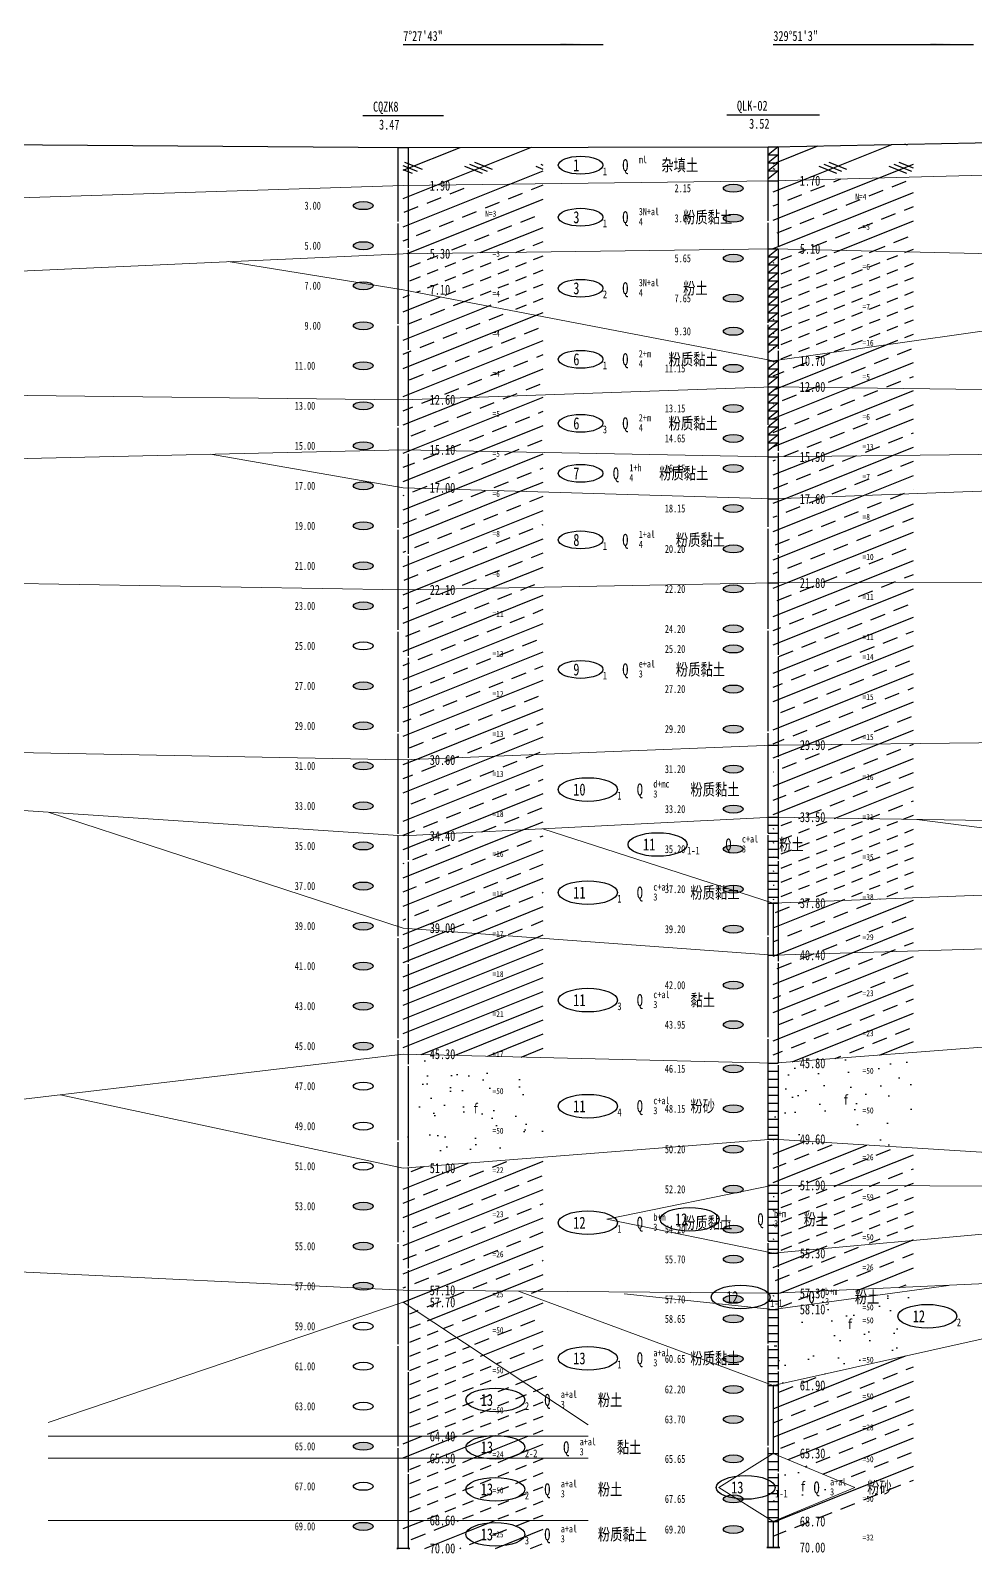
# Model space of a CAD drawing. Header units: millimetres. Extents: x 946 to 3601, y 223 to 2569.
# Drawn here: x 1885.2 to 1932.4, y 266.7 to 342.8 of the extents above; entities that cross this region are included whole.
import ezdxf

# ---------------------------------------------------------------- set-up
doc = ezdxf.new("R2010")
doc.units = ezdxf.units.MM
doc.linetypes.add('sx', pattern=[10, 5, 0, 5, 0])
for name, color, linetype in [('GiCAD_PouMian', 7, 'Continuous'), ('GICAD_QUYANG', 7, 'Continuous'), ('地形线', 7, 'Continuous'), ('地质-地层符号', 3, 'Continuous'), ('地质-地面线', 7, 'Continuous'), ('地质-填充花纹', 8, 'Continuous'), ('地质-标贯', 7, 'Continuous'), ('地质-钻孔', 7, 'Continuous')]:
    doc.layers.add(name, color=color, linetype=linetype)
doc.layers.add('地质-地层线', color=7, linetype='Continuous', lineweight=15)
doc.layers.add('地质-文字', color=7, linetype='Continuous', lineweight=15)
doc.styles.add('LZ_FONTS_FS', font='', dxfattribs={"width": 0.7})
doc.styles.add('剖线方向', font='', dxfattribs={"width": 0.7, "height": 2.5})
doc.styles.add('叠加符号', font='', dxfattribs={"width": 0.7, "height": 2.5})
doc.styles.add('地层编号', font='', dxfattribs={"width": 0.7, "height": 3})
doc.styles.add('层底标注', font='', dxfattribs={"width": 0.7, "height": 2.5})
doc.styles.add('岩土名称', font='', dxfattribs={"width": 0.7, "height": 3})
doc.styles.add('时代', font='', dxfattribs={"width": 0.7, "height": 3})
doc.styles.add('标贯动探', font='', dxfattribs={"width": 0.7, "height": 1.5})
doc.styles.add('钻孔标注', font='', dxfattribs={"width": 0.7, "height": 2.5})
doc.styles.get('LZ_FONTS_FS').set_extended_font_data('仿宋_GB2312')
doc.styles.get('剖线方向').set_extended_font_data('仿宋_GB2312')
doc.styles.get('叠加符号').set_extended_font_data('仿宋_GB2312')
doc.styles.get('地层编号').set_extended_font_data('仿宋_GB2312')
doc.styles.get('层底标注').set_extended_font_data('仿宋_GB2312')
doc.styles.get('岩土名称').set_extended_font_data('仿宋_GB2312')
doc.styles.get('时代').set_extended_font_data('仿宋_GB2312')
doc.styles.get('标贯动探').set_extended_font_data('仿宋_GB2312')
doc.styles.get('钻孔标注').set_extended_font_data('仿宋_GB2312')
pattern_1 = [(21.80141, (207.059, -62.8771), (-1.7677652, 0.7071061), []), (21.80141, (208.809, -62.8771), (-1.7677652, 0.7071061), [0.76157655, -0.4759851])]
pattern_2 = [(21.80141, (207.059, -62.8771), (-0.88388348, 0.3535534), [])]
pattern_3 = [(17.062863, (207.05897, -62.8771), (2.79036967, 1.248899855), [-5.9751498, 0, -4.4813624, 0, -4.4813624, 0]), (3.01447, (207.059, -62.8771), (7.2145321, 1.8094251), [-2.978456, 0, -7.7439854, 0, -1.7870735, 0]), (345.966575, (201.6935, -62.8771), (11.0733864, -1.5019982), [-1.573447, 0, -6.293788, 0, -7.3427527, 0]), (17.06286, (207.059, -62.877), (-2.941879, 3.021541), [-3.983433, 0, -4.9792915, 0, -4.481362, 0]), (3.01447, (207.059, -62.877), (4.858372, 4.093388), [-3.574147, 0, -5.361221, 0, -1.7870735, 0]), (345.7037, (201.6935, -62.877), (5.2409553, 1.250378), [-2.088827, 0, -6.788688, 0, -10.444135, 0]), (339.87047, (201.6935, -62.877), (6.9800505, 1.196567), [-0.9422907, 0, -3.769163, 0, -3.769163, 0]), (17.06286, (207.059, -62.8771), (6.5425438, 3.7545058), [-1.4937875, 0, -1.4937875, 0, -4.4813624, 0]), (3.01447, (207.059, -62.877), (2.716851, 3.980613), [-3.574147, 0, -7.743985, 0, -1.787074, 0]), (345.7037, (201.6935, -62.877), (15.682466, 1.374167), [-6.266481, 0, -2.611034, 0, -2.611034, 0]), (339.87047, (201.6935, -62.877), (230427.237503, -84451.983463), [-1.187286, 0, -9.894053, 0, -0.94229, 0])]
pattern_4 = [(21.80141, (207.059, -62.8771), (-0.88388348, 0.3535534), [0.571183, -0.38078866])]
pattern_5 = [(21.80141, (207.059, -62.8771), (-1.767767, 0.7071068), []), (158.19859, (207.684, -62.977), (-3.535534, -1.4142136), [0.9519716, -2.855915]), (158.19859, (207.434, -63.077), (-3.535534, -1.4142136), [0.9519716, -2.855915]), (158.19859, (207.184, -63.177), (-3.535534, -1.4142136), [0.9519716, -2.855915]), (158.19859, (211.184, -62.977), (-3.535534, -1.4142136), [0.9519716, -2.855915]), (158.19859, (210.934, -63.077), (-3.535534, -1.4142136), [0.9519716, -2.855915]), (158.19859, (210.684, -63.177), (-3.535534, -1.4142136), [0.9519716, -2.855915])]

# ---------------------------------------------------------------- blocks, each defined once
blk = doc.blocks.new('pxfx')
blk.add_hatch(color=7).paths.add_polyline_path([(15.69, 0), (15.69, 0.52), (20.1, 0)])
at = {"color": 7, "linetype": 'Continuous'}
blk.add_wipeout([(-10.23, -0.22), (10.32, -0.22), (10.32, 0.73), (-10.23, 0.73)], dxfattribs=at)
at = {"layer": '地形线', "color": 7}
blk.add_line((20, 0), (0, 0), dxfattribs=at)
blk = doc.blocks.new('gkqy_yuan.dwg不标1')
at = {"layer": 'GiCAD_PouMian'}
h = blk.add_hatch(color=7, dxfattribs=at)
edge = h.paths.add_edge_path()
edge.add_arc((0, 0), 1, 0, 360)
at = {"layer": 'GICAD_QUYANG', "color": 7}
blk.add_circle((0, 0), 1, dxfattribs=at)
blk = doc.blocks.new('gkqy_rao.dwg不标1')
at = {"layer": 'GICAD_QUYANG', "color": 7}
blk.add_circle((0, 0), 1, dxfattribs=at)

msp = doc.modelspace()

# ---------------------------------------------------------------- hatches: boundary and pattern name
at = {"layer": '地质-填充花纹', "linetype": 'Continuous'}
h = msp.add_hatch(dxfattribs=at)
h.set_pattern_fill('GKZTT', color=256, scale=0.25, style=0, pattern_type=2)
h.set_pattern_definition(pattern_5)
h.paths.add_polyline_path([(1910.788, 335.125), (1903.788, 335.033), (1903.788, 336.933), (1910.788, 336.95)])
h = msp.add_hatch(dxfattribs=at)
h.set_pattern_fill('GKZTT', color=256, scale=0.25, style=0, pattern_type=2)
h.set_pattern_definition(pattern_5)
h.paths.add_polyline_path([(1929.288, 335.462), (1922.288, 335.278), (1922.288, 336.978), (1929.288, 337.108)])
h = msp.add_hatch(dxfattribs=at)
h.set_pattern_fill('GLYNT', color=256, scale=0.25, style=0, pattern_type=2)
h.set_pattern_definition(pattern_1)
h.paths.add_polyline_path([(1910.788, 331.725), (1903.788, 331.633), (1903.788, 335.033), (1910.788, 335.125)])
h = msp.add_hatch(dxfattribs=at)
h.set_pattern_fill('GLYNT', color=256, scale=0.25, style=0, pattern_type=2)
h.set_pattern_definition(pattern_1)
h.paths.add_polyline_path([(1929.288, 331.712), (1922.288, 331.878), (1922.288, 335.278), (1929.288, 335.462)])
h = msp.add_hatch(dxfattribs=at)
h.set_pattern_fill('GKFT', color=256, scale=0.25, style=0, pattern_type=2)
h.set_pattern_definition(pattern_4)
h.paths.add_polyline_path([(1929.288, 331.712), (1929.288, 327.27), (1922.288, 326.278), (1922.288, 331.878)])
h = msp.add_hatch(dxfattribs=at)
h.set_pattern_fill('GKFT', color=256, scale=0.25, style=0, pattern_type=2)
h.set_pattern_definition(pattern_4)
h.paths.add_polyline_path([(1910.788, 328.487), (1903.788, 329.833), (1903.788, 331.633), (1910.788, 331.725)])
h = msp.add_hatch(dxfattribs=at)
h.set_pattern_fill('GLYNT', color=256, scale=0.25, style=0, pattern_type=2)
h.set_pattern_definition(pattern_1)
h.paths.add_polyline_path([(1910.788, 328.487), (1910.788, 324.577), (1903.788, 324.333), (1903.788, 329.833)])
h = msp.add_hatch(dxfattribs=at)
h.set_pattern_fill('GLYNT', color=256, scale=0.25, style=0, pattern_type=2)
h.set_pattern_definition(pattern_1)
h.paths.add_polyline_path([(1929.288, 324.893), (1922.288, 324.978), (1922.288, 326.278), (1929.288, 327.27)])
h = msp.add_hatch(dxfattribs=at)
h.set_pattern_fill('GLYNT', color=256, scale=0.25, style=0, pattern_type=2)
h.set_pattern_definition(pattern_1)
h.paths.add_polyline_path([(1910.788, 321.698), (1903.788, 321.833), (1903.788, 324.333), (1910.788, 324.577)])
h = msp.add_hatch(dxfattribs=at)
h.set_pattern_fill('GLYNT', color=256, scale=0.25, style=0, pattern_type=2)
h.set_pattern_definition(pattern_1)
h.paths.add_polyline_path([(1929.288, 324.893), (1929.288, 321.554), (1922.288, 321.478), (1922.288, 324.978)])
h = msp.add_hatch(dxfattribs=at)
h.set_pattern_fill('GLYNT', color=256, scale=0.25, style=0, pattern_type=2)
h.set_pattern_definition(pattern_1)
h.paths.add_polyline_path([(1910.788, 321.698), (1910.788, 319.723), (1903.788, 319.933), (1903.788, 321.833)])
h = msp.add_hatch(dxfattribs=at)
h.set_pattern_fill('GLYNT', color=256, scale=0.25, style=0, pattern_type=2)
h.set_pattern_definition(pattern_1)
h.paths.add_polyline_path([(1929.288, 319.643), (1922.288, 319.378), (1922.288, 321.478), (1929.288, 321.554)])
h = msp.add_hatch(dxfattribs=at)
h.set_pattern_fill('GLYNT', color=256, scale=0.25, style=0, pattern_type=2)
h.set_pattern_definition(pattern_1)
h.paths.add_polyline_path([(1910.788, 319.723), (1910.788, 314.963), (1903.788, 314.833), (1903.788, 319.933)])
h = msp.add_hatch(dxfattribs=at)
h.set_pattern_fill('GLYNT', color=256, scale=0.25, style=0, pattern_type=2)
h.set_pattern_definition(pattern_1)
h.paths.add_polyline_path([(1929.288, 315.2), (1922.288, 315.178), (1922.288, 319.378), (1929.288, 319.643)])
h = msp.add_hatch(dxfattribs=at)
h.set_pattern_fill('GLYNT', color=256, scale=0.25, style=0, pattern_type=2)
h.set_pattern_definition(pattern_1)
h.paths.add_polyline_path([(1929.288, 307.154), (1922.288, 307.078), (1922.288, 315.178), (1929.288, 315.2)])
h = msp.add_hatch(dxfattribs=at)
h.set_pattern_fill('GLYNT', color=256, scale=0.25, style=0, pattern_type=2)
h.set_pattern_definition(pattern_1)
h.paths.add_polyline_path([(1910.788, 306.614), (1903.788, 306.333), (1903.788, 314.833), (1910.788, 314.963)])
h = msp.add_hatch(dxfattribs=at)
h.set_pattern_fill('GLYNT', color=256, scale=0.25, style=0, pattern_type=2)
h.set_pattern_definition(pattern_1)
h.paths.add_polyline_path([(1929.288, 303.366), (1922.288, 303.478), (1922.288, 307.078), (1929.288, 307.154)])
h = msp.add_hatch(dxfattribs=at)
h.set_pattern_fill('GLYNT', color=256, scale=0.25, style=0, pattern_type=2)
h.set_pattern_definition(pattern_1)
h.paths.add_polyline_path([(1910.788, 302.89), (1910.759, 302.889), (1903.788, 302.533), (1903.788, 306.333), (1910.788, 306.614)])
h = msp.add_hatch(dxfattribs=at)
h.set_pattern_fill('GKFT', color=256, scale=0.25, style=0, pattern_type=2)
h.set_pattern_definition(pattern_4)
h.paths.add_polyline_path([(1929.288, 303.366), (1929.288, 299.443), (1922.288, 299.178), (1922.288, 303.478)])
h = msp.add_hatch(dxfattribs=at)
h.set_pattern_fill('GLYNT', color=256, scale=0.25, style=0, pattern_type=2)
h.set_pattern_definition(pattern_1)
h.paths.add_polyline_path([(1910.788, 302.879), (1910.788, 297.42), (1903.788, 297.933), (1903.788, 302.533), (1910.759, 302.889)])
h = msp.add_hatch(dxfattribs=at)
h.set_pattern_fill('GLYNT', color=256, scale=0.25, style=0, pattern_type=2)
h.set_pattern_definition(pattern_1)
h.paths.add_polyline_path([(1929.288, 296.789), (1922.288, 296.578), (1922.288, 299.178), (1929.288, 299.443)])
h = msp.add_hatch(dxfattribs=at)
h.set_pattern_fill('GKNXT', color=256, scale=0.25, style=0, pattern_type=2)
h.set_pattern_definition(pattern_2)
h.paths.add_polyline_path([(1910.788, 297.42), (1910.788, 291.46), (1903.788, 291.633), (1903.788, 297.933)])
h = msp.add_hatch(dxfattribs=at)
h.set_pattern_fill('GLYNT', color=256, scale=0.25, style=0, pattern_type=2)
h.set_pattern_definition(pattern_1)
h.paths.add_polyline_path([(1929.288, 291.712), (1922.288, 291.178), (1922.288, 296.578), (1929.288, 296.789)])
h = msp.add_hatch(dxfattribs=at)
h.set_pattern_fill('GLXS', color=256, scale=0.25, style=0, pattern_type=2)
h.set_pattern_definition(pattern_3)
h.paths.add_polyline_path([(1910.788, 291.46), (1910.788, 286.479), (1903.788, 285.933), (1903.788, 291.633)])
h = msp.add_hatch(dxfattribs=at)
h.set_pattern_fill('GLXS', color=256, scale=0.25, style=0, pattern_type=2)
h.set_pattern_definition(pattern_3)
h.paths.add_polyline_path([(1929.288, 286.943), (1922.288, 287.378), (1922.288, 291.178), (1929.288, 291.712)])
h = msp.add_hatch(dxfattribs=at)
h.set_pattern_fill('GLYNT', color=256, scale=0.25, style=0, pattern_type=2)
h.set_pattern_definition(pattern_1)
h.paths.add_polyline_path([(1929.288, 286.943), (1929.288, 285.047), (1922.288, 285.078), (1922.288, 287.378)])
h = msp.add_hatch(dxfattribs=at)
h.set_pattern_fill('GLYNT', color=256, scale=0.25, style=0, pattern_type=2)
h.set_pattern_definition(pattern_1)
h.paths.add_polyline_path([(1910.788, 279.774), (1903.788, 279.833), (1903.788, 285.933), (1910.788, 286.479)])
h = msp.add_hatch(dxfattribs=at)
h.set_pattern_fill('GKFT', color=256, scale=0.25, style=0, pattern_type=2)
h.set_pattern_definition(pattern_4)
h.paths.add_polyline_path([(1929.288, 285.047), (1929.288, 282.32), (1922.288, 281.678), (1922.288, 285.078)])
h = msp.add_hatch(dxfattribs=at)
h.set_pattern_fill('GLYNT', color=256, scale=0.25, style=0, pattern_type=2)
h.set_pattern_definition(pattern_1)
h.paths.add_polyline_path([(1929.288, 279.997), (1926.81, 279.884), (1922.288, 279.678), (1922.288, 281.678), (1929.288, 282.32)])
h = msp.add_hatch(dxfattribs=at)
h.set_pattern_fill('GLYNT', color=256, scale=0.25, style=0, pattern_type=2)
h.set_pattern_definition(pattern_1)
h.paths.add_polyline_path([(1910.788, 279.774), (1910.788, 274.596), (1903.788, 279.233), (1903.788, 279.833)])
h = msp.add_hatch(dxfattribs=at)
h.set_pattern_fill('GLXS', color=256, scale=0.25, style=0, pattern_type=2)
h.set_pattern_definition(pattern_3)
h.paths.add_polyline_path([(1929.288, 276.635), (1922.288, 275.078), (1922.288, 278.878), (1926.81, 279.884), (1929.288, 279.997)])
h = msp.add_hatch(dxfattribs=at)
h.set_pattern_fill('GKFT', color=256, scale=0.25, style=0, pattern_type=2)
h.set_pattern_definition(pattern_4)
h.paths.add_polyline_path([(1922.288, 278.878), (1922.288, 279.678), (1926.81, 279.884)])
h = msp.add_hatch(dxfattribs=at)
h.set_pattern_fill('GKFT', color=256, scale=0.25, style=0, pattern_type=2)
h.set_pattern_definition(pattern_4)
h.paths.add_polyline_path([(1910.788, 274.596), (1910.788, 272.533), (1903.788, 272.533), (1903.788, 279.233)])
h = msp.add_hatch(dxfattribs=at)
h.set_pattern_fill('GLYNT', color=256, scale=0.25, style=0, pattern_type=2)
h.set_pattern_definition(pattern_1)
h.paths.add_polyline_path([(1929.288, 270.071), (1922.288, 266.978), (1922.288, 268.278), (1926.363, 269.978), (1922.288, 271.678), (1922.288, 275.078), (1929.288, 276.635)])
h = msp.add_hatch(dxfattribs=at)
h.set_pattern_fill('GKNXT', color=256, scale=0.25, style=0, pattern_type=2)
h.set_pattern_definition(pattern_2)
h.paths.add_polyline_path([(1910.788, 271.433), (1903.788, 271.433), (1903.788, 272.533), (1910.788, 272.533)])
h = msp.add_hatch(dxfattribs=at)
h.set_pattern_fill('GKFT', color=256, scale=0.25, style=0, pattern_type=2)
h.set_pattern_definition(pattern_4)
h.paths.add_polyline_path([(1910.788, 268.333), (1903.788, 268.333), (1903.788, 271.433), (1910.788, 271.433)])
h = msp.add_hatch(dxfattribs=at)
h.set_pattern_fill('GLXS', color=256, scale=0.25, style=0, pattern_type=2)
h.set_pattern_definition(pattern_3)
h.paths.add_polyline_path([(1926.363, 269.978), (1922.288, 268.278), (1922.288, 271.678)])
h = msp.add_hatch(dxfattribs=at)
h.set_pattern_fill('GLYNT', color=256, scale=0.25, style=0, pattern_type=2)
h.set_pattern_definition(pattern_1)
h.paths.add_polyline_path([(1910.788, 266.933), (1903.788, 266.933), (1903.788, 268.333), (1910.788, 268.333)])

# ---------------------------------------------------------------- linework, layer by layer
at = {"layer": '地质-地层符号', "color": 7, "linetype": 'Continuous'}
for centre, major_axis in [((1912.651, 336.055), (-1.113, 0)), ((1912.651, 333.455), (-1.113, 0)), ((1912.651, 329.905), (-1.113, 0)), ((1912.651, 326.355), (-1.113, 0)), ((1912.651, 323.155), (-1.113, 0)), ((1912.651, 320.655), (-1.113, 0)), ((1912.651, 317.33), (-1.113, 0)), ((1912.651, 310.855), (-1.113, 0)), ((1913.015, 304.855), (-1.476, 0)), ((1916.5, 302.108), (-1.476, 0)), ((1913.015, 299.705), (-1.476, 0)), ((1913.015, 294.33), (-1.476, 0)), ((1913.015, 289.03), (-1.476, 0)), ((1918.102, 283.378), (-1.476, 0)), ((1913.015, 283.205), (-1.476, 0)), ((1920.656, 279.491), (-1.476, 0)), ((1929.986, 278.534), (-1.476, 0)), ((1913.015, 276.43), (-1.476, 0)), ((1908.39, 274.351), (-1.476, 0)), ((1908.39, 271.983), (-1.476, 0)), ((1908.39, 269.883), (-1.476, 0)), ((1920.906, 269.978), (-1.476, 0)), ((1908.39, 267.633), (-1.476, 0))]:
    msp.add_ellipse(centre, major_axis=major_axis, ratio=0.4, dxfattribs=at)
at = {"layer": '地质-地层线', "color": 7}
for p, q in [((1922.288, 335.278), (1948.288, 335.963)), ((1868.288, 333.92), (1903.788, 335.033)), ((1903.788, 335.033), (1922.288, 335.278)), ((1903.788, 331.633), (1922.288, 331.878)), ((1922.288, 331.878), (1948.288, 331.263)), ((1868.288, 330.02), (1903.788, 331.633)), ((1895.035, 331.235), (1903.788, 329.833)), ((1903.788, 329.833), (1922.288, 326.278)), ((1922.288, 326.278), (1948.288, 329.963)), ((1868.288, 324.72), (1903.788, 324.333)), ((1903.788, 324.333), (1922.288, 324.978)), ((1922.288, 324.978), (1948.288, 324.663)), ((1868.288, 321.02), (1903.788, 321.833)), ((1894.152, 321.612), (1903.788, 319.933)), ((1903.788, 321.833), (1922.288, 321.478)), ((1922.288, 321.478), (1948.288, 321.763)), ((1903.788, 319.933), (1922.288, 319.378)), ((1922.288, 319.378), (1948.288, 320.363)), ((1868.288, 315.42), (1903.788, 314.833)), ((1903.788, 314.833), (1922.288, 315.178)), ((1922.288, 315.178), (1948.288, 315.263)), ((1868.288, 307.02), (1903.788, 306.333)), ((1903.788, 306.333), (1922.288, 307.078)), ((1922.288, 307.078), (1948.288, 307.363)), ((1868.288, 304.92), (1903.788, 302.533)), ((1886.038, 303.726), (1903.788, 297.933)), ((1903.788, 302.533), (1922.288, 303.478)), ((1922.288, 303.478), (1948.288, 303.063)), ((1929.461, 303.363), (1948.288, 300.963)), ((1910.759, 302.889), (1922.288, 299.178)), ((1922.288, 299.178), (1948.288, 300.163)), ((1903.788, 297.933), (1922.288, 296.578)), ((1922.288, 296.578), (1948.288, 297.363)), ((1922.288, 291.178), (1948.288, 293.163)), ((1868.288, 287.42), (1903.788, 291.633)), ((1903.788, 291.633), (1922.288, 291.178)), ((1886.64, 289.597), (1903.788, 285.933)), ((1903.788, 285.933), (1922.288, 287.378)), ((1922.288, 287.378), (1948.288, 285.763)), ((1913.963, 283.378), (1922.288, 285.078)), ((1922.288, 285.078), (1948.288, 284.963)), ((1922.288, 281.678), (1948.288, 284.063)), ((1922.288, 281.678), (1913.963, 283.378)), ((1868.288, 281.52), (1903.788, 279.833)), ((1922.288, 279.678), (1948.288, 280.863)), ((1922.288, 275.078), (1948.288, 280.863)), ((1903.788, 279.833), (1922.288, 279.678)), ((1909.554, 279.784), (1922.288, 275.078)), ((1914.835, 279.656), (1922.288, 278.878)), ((1922.288, 278.878), (1931.039, 280.076)), ((1886.038, 273.226), (1903.788, 279.233)), ((1903.788, 279.233), (1913.038, 273.105)), ((1886.038, 272.533), (1903.788, 272.533)), ((1903.788, 272.533), (1913.038, 272.533)), ((1886.038, 271.433), (1903.788, 271.433)), ((1903.788, 271.433), (1913.038, 271.433)), ((1919.571, 269.978), (1922.288, 271.678)), ((1922.288, 271.678), (1926.363, 269.978)), ((1922.288, 268.278), (1919.571, 269.978)), ((1926.363, 269.978), (1922.288, 268.278)), ((1886.038, 268.333), (1903.788, 268.333)), ((1903.788, 268.333), (1913.038, 268.333))]:
    msp.add_line(p, q, dxfattribs=at)
at = {"layer": '地质-地面线', "color": 7, "linetype": 'Continuous'}
for p, q in [((1868.288, 337.22), (1903.788, 336.933)), ((1922.288, 336.978), (1948.288, 337.463)), ((1903.788, 336.933), (1922.288, 336.978))]:
    msp.add_line(p, q, dxfattribs=at)
at = {"layer": '地质-钻孔', "color": 7, "linetype": 'Continuous'}
for p, q in [((1901.775, 338.533), (1905.802, 338.533)), ((1919.972, 338.578), (1924.604, 338.578)), ((1922.038, 336.978), (1922.538, 336.978)), ((1922.038, 336.978), (1922.538, 336.978)), ((1922.538, 336.978), (1922.038, 336.578)), ((1922.038, 336.578), (1922.538, 336.578)), ((1922.538, 336.578), (1922.038, 336.178)), ((1922.538, 336.978), (1922.538, 336.978)), ((1922.538, 336.578), (1922.538, 336.578)), ((1922.038, 336.178), (1922.538, 336.178)), ((1922.538, 336.178), (1922.038, 335.778)), ((1922.038, 335.778), (1922.538, 335.778)), ((1922.538, 335.778), (1922.038, 335.378)), ((1922.538, 336.178), (1922.538, 336.178)), ((1922.538, 335.778), (1922.538, 335.778)), ((1922.038, 335.278), (1922.538, 335.278)), ((1922.038, 335.278), (1922.538, 335.278)), ((1922.038, 331.878), (1922.538, 331.878)), ((1922.038, 331.878), (1922.538, 331.878)), ((1922.538, 331.878), (1922.038, 331.478)), ((1922.038, 331.878), (1922.538, 331.878)), ((1922.538, 331.878), (1922.538, 331.878)), ((1922.038, 331.478), (1922.538, 331.478)), ((1922.538, 331.478), (1922.038, 331.078)), ((1922.538, 331.478), (1922.538, 331.478)), ((1922.038, 331.078), (1922.538, 331.078)), ((1922.538, 331.078), (1922.038, 330.678)), ((1922.038, 330.678), (1922.538, 330.678)), ((1922.538, 330.678), (1922.038, 330.278)), ((1922.538, 331.078), (1922.538, 331.078)), ((1922.538, 330.678), (1922.538, 330.678)), ((1922.038, 330.278), (1922.538, 330.278)), ((1922.538, 330.278), (1922.038, 329.878)), ((1922.038, 329.878), (1922.538, 329.878)), ((1922.538, 329.878), (1922.038, 329.478)), ((1922.538, 330.278), (1922.538, 330.278)), ((1922.538, 329.878), (1922.538, 329.878)), ((1922.038, 329.478), (1922.538, 329.478)), ((1922.538, 329.478), (1922.038, 329.078)), ((1922.038, 329.078), (1922.538, 329.078)), ((1922.538, 329.078), (1922.038, 328.678)), ((1922.538, 329.478), (1922.538, 329.478)), ((1922.538, 329.078), (1922.538, 329.078)), ((1922.038, 328.678), (1922.538, 328.678)), ((1922.538, 328.678), (1922.038, 328.278)), ((1922.038, 328.278), (1922.538, 328.278)), ((1922.538, 328.278), (1922.038, 327.878)), ((1922.538, 328.678), (1922.538, 328.678)), ((1922.538, 328.278), (1922.538, 328.278)), ((1922.038, 327.878), (1922.538, 327.878)), ((1922.538, 327.878), (1922.038, 327.478)), ((1922.038, 327.478), (1922.538, 327.478)), ((1922.538, 327.478), (1922.038, 327.078)), ((1922.538, 327.878), (1922.538, 327.878)), ((1922.538, 327.478), (1922.538, 327.478)), ((1922.038, 327.078), (1922.538, 327.078)), ((1922.538, 327.078), (1922.038, 326.678)), ((1922.538, 327.078), (1922.538, 327.078)), ((1922.038, 326.278), (1922.538, 326.278)), ((1922.038, 326.278), (1922.538, 326.278)), ((1922.038, 326.278), (1922.538, 326.278)), ((1922.538, 326.278), (1922.038, 325.878)), ((1922.038, 325.878), (1922.538, 325.878)), ((1922.538, 325.878), (1922.038, 325.478)), ((1922.538, 326.278), (1922.538, 326.278)), ((1922.538, 325.878), (1922.538, 325.878)), ((1922.038, 325.478), (1922.538, 325.478)), ((1922.538, 325.478), (1922.038, 325.078)), ((1922.538, 325.478), (1922.538, 325.478)), ((1922.038, 324.978), (1922.538, 324.978)), ((1922.038, 324.978), (1922.538, 324.978)), ((1922.038, 324.978), (1922.538, 324.978)), ((1922.538, 324.978), (1922.038, 324.578)), ((1922.038, 324.578), (1922.538, 324.578)), ((1922.538, 324.578), (1922.038, 324.178)), ((1922.538, 324.978), (1922.538, 324.978)), ((1922.538, 324.578), (1922.538, 324.578)), ((1922.038, 324.178), (1922.538, 324.178)), ((1922.538, 324.178), (1922.038, 323.778)), ((1922.038, 323.778), (1922.538, 323.778)), ((1922.538, 323.778), (1922.038, 323.378)), ((1922.538, 324.178), (1922.538, 324.178)), ((1922.538, 323.778), (1922.538, 323.778)), ((1922.038, 323.378), (1922.538, 323.378)), ((1922.538, 323.378), (1922.038, 322.978)), ((1922.038, 322.978), (1922.538, 322.978)), ((1922.538, 322.978), (1922.038, 322.578)), ((1922.538, 323.378), (1922.538, 323.378)), ((1922.538, 322.978), (1922.538, 322.978)), ((1922.038, 322.578), (1922.538, 322.578)), ((1922.538, 322.578), (1922.038, 322.178)), ((1922.038, 322.178), (1922.538, 322.178)), ((1922.538, 322.178), (1922.038, 321.778)), ((1922.538, 322.578), (1922.538, 322.578)), ((1922.538, 322.178), (1922.538, 322.178)), ((1922.038, 321.478), (1922.538, 321.478)), ((1922.038, 321.478), (1922.538, 321.478)), ((1922.038, 319.378), (1922.538, 319.378)), ((1922.038, 319.378), (1922.538, 319.378)), ((1922.038, 315.178), (1922.538, 315.178)), ((1922.038, 315.178), (1922.538, 315.178)), ((1922.038, 307.078), (1922.538, 307.078)), ((1922.038, 307.078), (1922.538, 307.078)), ((1922.038, 303.478), (1922.538, 303.478)), ((1922.038, 303.478), (1922.538, 303.478)), ((1922.038, 303.478), (1922.538, 303.478)), ((1922.038, 303.078), (1922.538, 303.078)), ((1922.038, 302.678), (1922.538, 302.678)), ((1922.038, 302.278), (1922.538, 302.278)), ((1922.038, 301.878), (1922.538, 301.878)), ((1922.038, 301.478), (1922.538, 301.478)), ((1922.038, 301.078), (1922.538, 301.078)), ((1922.038, 300.678), (1922.538, 300.678)), ((1922.038, 300.278), (1922.538, 300.278)), ((1922.038, 299.878), (1922.538, 299.878)), ((1922.038, 299.478), (1922.538, 299.478)), ((1922.038, 299.178), (1922.538, 299.178)), ((1922.038, 299.178), (1922.538, 299.178)), ((1922.038, 299.178), (1922.538, 299.178)), ((1922.538, 299.178), (1922.288, 299.178)), ((1922.288, 299.178), (1922.288, 296.578)), ((1922.038, 296.578), (1922.538, 296.578)), ((1922.038, 296.578), (1922.538, 296.578)), ((1922.038, 291.178), (1922.538, 291.178)), ((1922.038, 291.178), (1922.538, 291.178)), ((1922.038, 291.178), (1922.538, 291.178)), ((1922.038, 290.778), (1922.538, 290.778)), ((1922.038, 290.378), (1922.538, 290.378)), ((1922.038, 289.978), (1922.538, 289.978)), ((1922.038, 289.578), (1922.538, 289.578)), ((1922.038, 289.178), (1922.538, 289.178)), ((1922.038, 288.778), (1922.538, 288.778)), ((1922.038, 288.378), (1922.538, 288.378)), ((1922.038, 287.978), (1922.538, 287.978)), ((1922.038, 287.578), (1922.538, 287.578)), ((1922.038, 287.378), (1922.538, 287.378)), ((1922.038, 287.378), (1922.538, 287.378)), ((1922.038, 285.078), (1922.538, 285.078)), ((1922.038, 285.078), (1922.538, 285.078)), ((1922.038, 285.078), (1922.538, 285.078)), ((1922.038, 284.678), (1922.538, 284.678)), ((1922.038, 284.278), (1922.538, 284.278)), ((1922.038, 283.878), (1922.538, 283.878)), ((1922.038, 283.478), (1922.538, 283.478)), ((1922.038, 283.078), (1922.538, 283.078)), ((1922.038, 282.678), (1922.538, 282.678)), ((1922.038, 282.278), (1922.538, 282.278)), ((1922.038, 281.878), (1922.538, 281.878)), ((1922.038, 281.678), (1922.538, 281.678)), ((1922.038, 281.678), (1922.538, 281.678)), ((1922.038, 279.678), (1922.538, 279.678)), ((1922.038, 279.678), (1922.538, 279.678)), ((1922.038, 279.678), (1922.538, 279.678)), ((1922.038, 279.278), (1922.538, 279.278)), ((1922.038, 278.878), (1922.538, 278.878)), ((1922.038, 278.878), (1922.538, 278.878)), ((1922.038, 278.878), (1922.538, 278.878)), ((1922.038, 278.478), (1922.538, 278.478)), ((1922.038, 278.078), (1922.538, 278.078)), ((1922.038, 277.678), (1922.538, 277.678)), ((1922.038, 277.278), (1922.538, 277.278)), ((1922.038, 276.878), (1922.538, 276.878)), ((1922.038, 276.478), (1922.538, 276.478)), ((1922.038, 276.078), (1922.538, 276.078)), ((1922.038, 275.678), (1922.538, 275.678)), ((1922.038, 275.278), (1922.538, 275.278)), ((1922.038, 275.078), (1922.538, 275.078)), ((1922.038, 275.078), (1922.538, 275.078)), ((1922.038, 275.078), (1922.538, 275.078)), ((1922.538, 275.078), (1922.288, 275.078)), ((1922.288, 275.078), (1922.288, 271.678)), ((1922.038, 271.678), (1922.538, 271.678)), ((1922.038, 271.678), (1922.538, 271.678)), ((1922.038, 271.678), (1922.538, 271.678)), ((1922.038, 271.278), (1922.538, 271.278)), ((1922.038, 270.878), (1922.538, 270.878)), ((1922.038, 270.478), (1922.538, 270.478)), ((1922.038, 270.078), (1922.538, 270.078)), ((1922.038, 269.678), (1922.538, 269.678)), ((1922.038, 269.278), (1922.538, 269.278)), ((1922.038, 268.878), (1922.538, 268.878)), ((1922.038, 268.478), (1922.538, 268.478)), ((1922.038, 268.278), (1922.538, 268.278)), ((1922.038, 268.278), (1922.538, 268.278)), ((1922.038, 268.278), (1922.538, 268.278)), ((1922.538, 268.278), (1922.288, 268.278)), ((1922.288, 268.278), (1922.288, 266.978)), ((1922.038, 266.978), (1922.538, 266.978))]:
    msp.add_line(p, q, dxfattribs=at)
at = {"layer": '地质-钻孔', "color": 7, "linetype": 'sx'}
for p, q in [((1903.538, 336.933), (1904.038, 336.933)), ((1903.538, 266.933), (1903.538, 336.933)), ((1904.038, 336.933), (1904.038, 266.933)), ((1922.038, 336.978), (1922.538, 336.978)), ((1922.038, 266.978), (1922.038, 336.978)), ((1922.538, 336.978), (1922.538, 266.978)), ((1904.113, 266.933), (1903.463, 266.933)), ((1903.463, 266.933), (1903.538, 266.933)), ((1904.038, 266.933), (1904.113, 266.933)), ((1922.613, 266.978), (1921.963, 266.978)), ((1921.963, 266.978), (1922.038, 266.978)), ((1922.538, 266.978), (1922.613, 266.978))]:
    msp.add_line(p, q, dxfattribs=at)

# ---------------------------------------------------------------- block references
at = {"color": 7, "linetype": 'Continuous', "xscale": 0.5, "yscale": 0.2}
for name, p in [('pxfx', (1903.788, 342.063)), ('pxfx', (1922.288, 342.063)), ('gkqy_yuan.dwg不标1', (1920.288, 334.903)), ('gkqy_yuan.dwg不标1', (1901.788, 334.033)), ('gkqy_yuan.dwg不标1', (1920.288, 333.403)), ('gkqy_yuan.dwg不标1', (1901.788, 332.033)), ('gkqy_yuan.dwg不标1', (1920.288, 331.403)), ('gkqy_yuan.dwg不标1', (1901.788, 330.033)), ('gkqy_yuan.dwg不标1', (1920.288, 329.403)), ('gkqy_yuan.dwg不标1', (1901.788, 328.033)), ('gkqy_yuan.dwg不标1', (1920.288, 327.753)), ('gkqy_yuan.dwg不标1', (1901.788, 326.033)), ('gkqy_yuan.dwg不标1', (1920.288, 325.903)), ('gkqy_yuan.dwg不标1', (1901.788, 324.033)), ('gkqy_yuan.dwg不标1', (1920.288, 323.903)), ('gkqy_yuan.dwg不标1', (1901.788, 322.033)), ('gkqy_yuan.dwg不标1', (1920.288, 322.403)), ('gkqy_yuan.dwg不标1', (1920.288, 320.903)), ('gkqy_yuan.dwg不标1', (1901.788, 320.033)), ('gkqy_yuan.dwg不标1', (1920.288, 318.903)), ('gkqy_yuan.dwg不标1', (1901.788, 318.033)), ('gkqy_yuan.dwg不标1', (1920.288, 316.878)), ('gkqy_yuan.dwg不标1', (1901.788, 316.033)), ('gkqy_yuan.dwg不标1', (1920.288, 314.878)), ('gkqy_yuan.dwg不标1', (1901.788, 314.033)), ('gkqy_yuan.dwg不标1', (1920.288, 312.878)), ('gkqy_rao.dwg不标1', (1901.788, 312.033)), ('gkqy_yuan.dwg不标1', (1920.288, 311.878)), ('gkqy_yuan.dwg不标1', (1901.788, 310.033)), ('gkqy_yuan.dwg不标1', (1920.288, 309.878)), ('gkqy_yuan.dwg不标1', (1901.788, 308.033)), ('gkqy_yuan.dwg不标1', (1920.288, 307.878)), ('gkqy_yuan.dwg不标1', (1901.788, 306.033)), ('gkqy_yuan.dwg不标1', (1920.288, 305.878)), ('gkqy_yuan.dwg不标1', (1901.788, 304.033)), ('gkqy_yuan.dwg不标1', (1920.288, 303.878)), ('gkqy_yuan.dwg不标1', (1901.788, 302.033)), ('gkqy_yuan.dwg不标1', (1920.288, 301.878)), ('gkqy_yuan.dwg不标1', (1901.788, 300.033)), ('gkqy_yuan.dwg不标1', (1920.288, 299.878)), ('gkqy_yuan.dwg不标1', (1901.788, 298.033)), ('gkqy_yuan.dwg不标1', (1920.288, 297.878)), ('gkqy_yuan.dwg不标1', (1901.788, 296.033)), ('gkqy_yuan.dwg不标1', (1920.288, 295.078)), ('gkqy_yuan.dwg不标1', (1901.788, 294.033)), ('gkqy_yuan.dwg不标1', (1920.288, 293.103)), ('gkqy_yuan.dwg不标1', (1901.788, 292.033)), ('gkqy_yuan.dwg不标1', (1920.288, 290.903)), ('gkqy_rao.dwg不标1', (1901.788, 290.033)), ('gkqy_yuan.dwg不标1', (1920.288, 288.903)), ('gkqy_rao.dwg不标1', (1901.788, 288.033)), ('gkqy_yuan.dwg不标1', (1920.288, 286.878)), ('gkqy_rao.dwg不标1', (1901.788, 286.033)), ('gkqy_yuan.dwg不标1', (1920.288, 284.878)), ('gkqy_yuan.dwg不标1', (1901.788, 284.033)), ('gkqy_yuan.dwg不标1', (1920.288, 282.878)), ('gkqy_yuan.dwg不标1', (1901.788, 282.033)), ('gkqy_yuan.dwg不标1', (1920.288, 281.378)), ('gkqy_yuan.dwg不标1', (1901.788, 280.033)), ('gkqy_yuan.dwg不标1', (1920.288, 279.378)), ('gkqy_yuan.dwg不标1', (1920.288, 278.403)), ('gkqy_rao.dwg不标1', (1901.788, 278.033)), ('gkqy_yuan.dwg不标1', (1920.288, 276.403)), ('gkqy_rao.dwg不标1', (1901.788, 276.033)), ('gkqy_yuan.dwg不标1', (1920.288, 274.878)), ('gkqy_rao.dwg不标1', (1901.788, 274.033)), ('gkqy_yuan.dwg不标1', (1920.288, 273.378)), ('gkqy_yuan.dwg不标1', (1901.788, 272.033)), ('gkqy_yuan.dwg不标1', (1920.288, 271.403)), ('gkqy_rao.dwg不标1', (1901.788, 270.033)), ('gkqy_yuan.dwg不标1', (1920.288, 269.403)), ('gkqy_yuan.dwg不标1', (1901.788, 268.033)), ('gkqy_yuan.dwg不标1', (1920.288, 267.878))]:
    msp.add_blockref(name, p, dxfattribs=at)

# ---------------------------------------------------------------- texts
at = {"color": 7, "linetype": 'Continuous', "style": 'LZ_FONTS_FS', "width": 0.75}
for s, p in [('2.15', (1917.351, 334.703)), ('3.00', (1898.851, 333.833)), ('3.65', (1917.351, 333.203)), ('5.00', (1898.851, 331.833)), ('5.65', (1917.351, 331.203)), ('7.00', (1898.851, 329.833)), ('7.65', (1917.351, 329.203)), ('9.00', (1898.851, 327.833)), ('9.30', (1917.351, 327.553)), ('11.00', (1898.366, 325.833)), ('11.15', (1916.866, 325.703)), ('13.00', (1898.366, 323.833)), ('13.15', (1916.866, 323.703)), ('15.00', (1898.366, 321.833)), ('14.65', (1916.866, 322.203)), ('16.15', (1916.866, 320.703)), ('17.00', (1898.366, 319.833)), ('18.15', (1916.866, 318.703)), ('19.00', (1898.366, 317.833)), ('20.20', (1916.866, 316.678)), ('21.00', (1898.366, 315.833)), ('22.20', (1916.866, 314.678)), ('23.00', (1898.366, 313.833)), ('24.20', (1916.866, 312.678)), ('25.00', (1898.366, 311.833)), ('25.20', (1916.866, 311.678)), ('27.00', (1898.366, 309.833)), ('27.20', (1916.866, 309.678)), ('29.00', (1898.366, 307.833)), ('29.20', (1916.866, 307.678)), ('31.00', (1898.366, 305.833)), ('31.20', (1916.866, 305.678)), ('33.00', (1898.366, 303.833)), ('33.20', (1916.866, 303.678)), ('35.00', (1898.366, 301.833)), ('35.20', (1916.866, 301.678)), ('37.00', (1898.366, 299.833)), ('37.20', (1916.866, 299.678)), ('39.00', (1898.366, 297.833)), ('39.20', (1916.866, 297.678)), ('41.00', (1898.366, 295.833)), ('42.00', (1916.866, 294.878)), ('43.00', (1898.366, 293.833)), ('43.95', (1916.866, 292.903)), ('45.00', (1898.366, 291.833)), ('46.15', (1916.866, 290.703)), ('47.00', (1898.366, 289.833)), ('48.15', (1916.866, 288.703)), ('49.00', (1898.366, 287.833)), ('50.20', (1916.866, 286.678)), ('51.00', (1898.366, 285.833)), ('52.20', (1916.866, 284.678)), ('53.00', (1898.366, 283.833)), ('54.20', (1916.866, 282.678)), ('55.00', (1898.366, 281.833)), ('55.70', (1916.866, 281.178)), ('57.00', (1898.366, 279.833)), ('57.70', (1916.866, 279.178)), ('58.65', (1916.866, 278.203)), ('59.00', (1898.366, 277.833)), ('60.65', (1916.866, 276.203)), ('61.00', (1898.366, 275.833)), ('62.20', (1916.866, 274.678)), ('63.00', (1898.366, 273.833)), ('63.70', (1916.866, 273.178)), ('65.00', (1898.366, 271.833)), ('65.65', (1916.866, 271.203)), ('67.00', (1898.366, 269.833)), ('67.65', (1916.866, 269.203)), ('69.00', (1898.366, 267.833)), ('69.20', (1916.866, 267.678))]:
    msp.add_text(s, height=0.4, dxfattribs=at).set_placement(p)
at = {"layer": '地质-地层符号', "color": 7, "linetype": 'Continuous', "width": 0.75}
for s, height, style, p in [('ml', 0.36, '时代', (1915.563, 336.155)), ('杂填土', 0.6, '岩土名称', (1916.69, 335.755)), ('1', 0.6, '地层编号', (1912.288, 335.755)), ('1', 0.39, '地层编号', (1913.765, 335.555)), ('Q', 0.6, '时代', (1914.737, 335.755)), ('3', 0.6, '地层编号', (1912.288, 333.155)), ('Q', 0.6, '时代', (1914.737, 333.155)), ('4', 0.36, '时代', (1915.563, 333.055)), ('3N+al', 0.36, '时代', (1915.563, 333.555)), ('粉质黏土', 0.6, '岩土名称', (1917.779, 333.155)), ('1', 0.39, '地层编号', (1913.765, 332.955)), ('3N+al', 0.36, '时代', (1915.563, 330.005)), ('3', 0.6, '地层编号', (1912.288, 329.605)), ('2', 0.39, '地层编号', (1913.765, 329.405)), ('Q', 0.6, '时代', (1914.737, 329.605)), ('4', 0.36, '时代', (1915.563, 329.505)), ('粉土', 0.6, '岩土名称', (1917.779, 329.605)), ('6', 0.6, '地层编号', (1912.288, 326.055)), ('Q', 0.6, '时代', (1914.737, 326.055)), ('2+m', 0.36, '时代', (1915.563, 326.455)), ('粉质黏土', 0.6, '岩土名称', (1917.053, 326.055)), ('1', 0.39, '地层编号', (1913.765, 325.855)), ('4', 0.36, '时代', (1915.563, 325.955)), ('2+m', 0.36, '时代', (1915.563, 323.255)), ('粉质黏土', 0.6, '岩土名称', (1917.053, 322.855)), ('6', 0.6, '地层编号', (1912.288, 322.855)), ('3', 0.39, '地层编号', (1913.765, 322.655)), ('Q', 0.6, '时代', (1914.737, 322.855)), ('4', 0.36, '时代', (1915.563, 322.755)), ('7', 0.6, '地层编号', (1912.288, 320.355)), ('Q', 0.6, '时代', (1914.265, 320.355)), ('4', 0.36, '时代', (1915.091, 320.255)), ('1+h', 0.36, '时代', (1915.091, 320.755)), ('粉质黏土', 0.6, '岩土名称', (1916.581, 320.355)), ('8', 0.6, '地层编号', (1912.288, 317.03)), ('Q', 0.6, '时代', (1914.737, 317.03)), ('1+al', 0.36, '时代', (1915.563, 317.43)), ('粉质黏土', 0.6, '岩土名称', (1917.416, 317.03)), ('1', 0.39, '地层编号', (1913.765, 316.83)), ('4', 0.36, '时代', (1915.563, 316.93)), ('e+al', 0.36, '时代', (1915.563, 310.955)), ('9', 0.6, '地层编号', (1912.288, 310.555)), ('1', 0.39, '地层编号', (1913.765, 310.355)), ('Q', 0.6, '时代', (1914.737, 310.555)), ('3', 0.36, '时代', (1915.563, 310.455)), ('粉质黏土', 0.6, '岩土名称', (1917.416, 310.555)), ('d+mc', 0.36, '时代', (1916.29, 304.955)), ('粉质黏土', 0.6, '岩土名称', (1918.143, 304.555)), ('10', 0.6, '地层编号', (1912.288, 304.555)), ('1', 0.39, '地层编号', (1914.491, 304.355)), ('Q', 0.6, '时代', (1915.463, 304.555)), ('3', 0.36, '时代', (1916.29, 304.455)), ('11', 0.6, '地层编号', (1915.774, 301.808)), ('Q', 0.6, '时代', (1919.893, 301.808)), ('c+al', 0.36, '时代', (1920.72, 302.208)), ('粉土', 0.6, '岩土名称', (1922.573, 301.808)), ('1-1', 0.39, '地层编号', (1917.977, 301.608)), ('3', 0.36, '时代', (1920.72, 301.708)), ('11', 0.6, '地层编号', (1912.288, 299.405)), ('Q', 0.6, '时代', (1915.463, 299.405)), ('c+al', 0.36, '时代', (1916.29, 299.805)), ('粉质黏土', 0.6, '岩土名称', (1918.143, 299.405)), ('1', 0.39, '地层编号', (1914.491, 299.205)), ('3', 0.36, '时代', (1916.29, 299.305)), ('11', 0.6, '地层编号', (1912.288, 294.03)), ('Q', 0.6, '时代', (1915.463, 294.03)), ('c+al', 0.36, '时代', (1916.29, 294.43)), ('黏土', 0.6, '岩土名称', (1918.143, 294.03)), ('3', 0.39, '地层编号', (1914.491, 293.83)), ('3', 0.36, '时代', (1916.29, 293.93)), ('11', 0.6, '地层编号', (1912.288, 288.73)), ('Q', 0.6, '时代', (1915.463, 288.73)), ('c+al', 0.36, '时代', (1916.29, 289.13)), ('粉砂', 0.6, '岩土名称', (1918.143, 288.73)), ('4', 0.39, '地层编号', (1914.491, 288.53)), ('3', 0.36, '时代', (1916.29, 288.63)), ('12', 0.6, '地层编号', (1912.288, 282.905)), ('Q', 0.6, '时代', (1915.463, 282.905)), ('3', 0.36, '时代', (1916.29, 282.805)), ('b+m', 0.36, '时代', (1916.29, 283.305)), ('12', 0.6, '地层编号', (1917.376, 283.078)), ('粉质黏土', 0.6, '岩土名称', (1917.779, 282.905)), ('1-1', 0.39, '地层编号', (1919.579, 282.878)), ('Q', 0.6, '时代', (1921.495, 283.078)), ('3', 0.36, '时代', (1922.322, 282.978)), ('b+m', 0.36, '时代', (1922.322, 283.478)), ('粉土', 0.6, '岩土名称', (1923.811, 283.078)), ('1', 0.39, '地层编号', (1914.491, 282.705)), ('12', 0.6, '地层编号', (1919.929, 279.191)), ('1-1', 0.39, '地层编号', (1922.132, 278.991)), ('Q', 0.6, '时代', (1924.049, 279.191)), ('3', 0.36, '时代', (1924.876, 279.091)), ('b+m', 0.36, '时代', (1924.876, 279.591)), ('粉土', 0.6, '岩土名称', (1926.365, 279.191)), ('12', 0.6, '地层编号', (1929.259, 278.234)), ('2', 0.39, '地层编号', (1931.462, 278.034)), ('13', 0.6, '地层编号', (1912.288, 276.13)), ('1', 0.39, '地层编号', (1914.491, 275.93)), ('Q', 0.6, '时代', (1915.463, 276.13)), ('3', 0.36, '时代', (1916.29, 276.03)), ('a+al', 0.36, '时代', (1916.29, 276.53)), ('粉质黏土', 0.6, '岩土名称', (1918.143, 276.13)), ('a+al', 0.36, '时代', (1911.665, 274.451)), ('13', 0.6, '地层编号', (1907.663, 274.051)), ('2', 0.39, '地层编号', (1909.866, 273.851)), ('Q', 0.6, '时代', (1910.838, 274.051)), ('3', 0.36, '时代', (1911.665, 273.951)), ('粉土', 0.6, '岩土名称', (1913.518, 274.051)), ('13', 0.6, '地层编号', (1907.663, 271.683)), ('2-2', 0.39, '地层编号', (1909.866, 271.483)), ('Q', 0.6, '时代', (1911.783, 271.683)), ('3', 0.36, '时代', (1912.609, 271.583)), ('a+al', 0.36, '时代', (1912.609, 272.083)), ('黏土', 0.6, '岩土名称', (1914.462, 271.683)), ('a+al', 0.36, '时代', (1911.665, 269.983)), ('粉土', 0.6, '岩土名称', (1913.518, 269.583)), ('13', 0.6, '地层编号', (1920.179, 269.678)), ('Q', 0.6, '时代', (1924.299, 269.678)), ('a+al', 0.36, '时代', (1925.126, 270.078)), ('粉砂', 0.6, '岩土名称', (1926.979, 269.678)), ('13', 0.6, '地层编号', (1907.663, 269.583)), ('2', 0.39, '地层编号', (1909.866, 269.383)), ('Q', 0.6, '时代', (1910.838, 269.583)), ('3', 0.36, '时代', (1911.665, 269.483)), ('1-1', 0.39, '地层编号', (1922.382, 269.478)), ('3', 0.36, '时代', (1925.126, 269.578)), ('13', 0.6, '地层编号', (1907.663, 267.333)), ('Q', 0.6, '时代', (1910.838, 267.333)), ('a+al', 0.36, '时代', (1911.665, 267.733)), ('粉质黏土', 0.6, '岩土名称', (1913.518, 267.333)), ('3', 0.39, '地层编号', (1909.866, 267.133)), ('3', 0.36, '时代', (1911.665, 267.233))]:
    msp.add_text(s, height=height, dxfattribs=dict(at, style=style)).set_placement(p)
at = {"layer": '地质-填充花纹', "linetype": 'Continuous', "style": '叠加符号', "width": 0.75}
for p in [(1925.788, 289.102), (1907.288, 288.676), (1925.992, 277.894), (1923.646, 269.778)]:
    msp.add_text('f', height=0.5, dxfattribs=at).set_placement(p)
at = {"layer": '地质-文字', "color": 7, "linetype": 'Continuous', "style": '层底标注', "width": 0.75}
for s, p in [('1.90', (1905.113, 334.783)), ('1.70', (1923.613, 335.028)), ('5.30', (1905.113, 331.383)), ('5.10', (1923.613, 331.628)), ('7.10', (1905.113, 329.583)), ('10.70', (1923.613, 326.028)), ('12.00', (1923.613, 324.728)), ('12.60', (1905.113, 324.083)), ('15.10', (1905.113, 321.583)), ('15.50', (1923.613, 321.228)), ('17.00', (1905.113, 319.683)), ('17.60', (1923.613, 319.128)), ('21.80', (1923.613, 314.928)), ('22.10', (1905.113, 314.583)), ('29.90', (1923.613, 306.828)), ('30.60', (1905.113, 306.083)), ('33.50', (1923.613, 303.228)), ('34.40', (1905.113, 302.283)), ('37.80', (1923.613, 298.928)), ('39.00', (1905.113, 297.683)), ('40.40', (1923.613, 296.328)), ('45.30', (1905.113, 291.383)), ('45.80', (1923.613, 290.928)), ('49.60', (1923.613, 287.128)), ('51.00', (1905.113, 285.683)), ('51.90', (1923.613, 284.828)), ('55.30', (1923.613, 281.428)), ('57.10', (1905.113, 279.583)), ('57.70', (1905.113, 278.983)), ('57.30', (1923.613, 279.428)), ('58.10', (1923.613, 278.628)), ('61.90', (1923.613, 274.828)), ('64.40', (1905.113, 272.283)), ('65.30', (1923.613, 271.428)), ('65.50', (1905.113, 271.183)), ('68.60', (1905.113, 268.083)), ('68.70', (1923.613, 268.028)), ('70.00', (1905.113, 266.683)), ('70.00', (1923.613, 266.728))]:
    msp.add_text(s, height=0.5, dxfattribs=at).set_placement(p)
at = {"layer": '地质-标贯', "color": 7, "linetype": 'Continuous', "style": '标贯动探', "width": 0.75}
for s, p in [('N=4', (1926.388, 334.328)), ('N=3', (1907.888, 333.483)), ('=3', (1926.751, 332.828)), ('=3', (1908.251, 331.483)), ('=6', (1926.751, 330.828)), ('=4', (1908.251, 329.483)), ('=7', (1926.751, 328.828)), ('=4', (1908.251, 327.483)), ('=16', (1926.751, 327.028)), ('=4', (1908.251, 325.483)), ('=5', (1926.751, 325.328)), ('=5', (1908.251, 323.483)), ('=6', (1926.751, 323.328)), ('=13', (1926.751, 321.828)), ('=5', (1908.251, 321.483)), ('=7', (1926.751, 320.328)), ('=6', (1908.251, 319.483)), ('=8', (1926.751, 318.328)), ('=8', (1908.251, 317.483)), ('=10', (1926.751, 316.328)), ('=6', (1908.251, 315.483)), ('=11', (1926.751, 314.328)), ('=11', (1908.251, 313.483)), ('=11', (1926.751, 312.328)), ('=13', (1908.251, 311.483)), ('=14', (1926.751, 311.328)), ('=12', (1908.251, 309.483)), ('=15', (1926.751, 309.328)), ('=13', (1908.251, 307.483)), ('=15', (1926.751, 307.328)), ('=13', (1908.251, 305.483)), ('=16', (1926.751, 305.328)), ('=18', (1908.251, 303.483)), ('=31', (1926.751, 303.328)), ('=16', (1908.251, 301.483)), ('=35', (1926.751, 301.328)), ('=15', (1908.251, 299.483)), ('=38', (1926.751, 299.328)), ('=17', (1908.251, 297.483)), ('=29', (1926.751, 297.328)), ('=18', (1908.251, 295.483)), ('=23', (1926.751, 294.528)), ('=21', (1908.251, 293.483)), ('=23', (1926.751, 292.528)), ('=17', (1908.251, 291.483)), ('=50', (1926.751, 290.648)), ('=50', (1908.251, 289.633)), ('=50', (1926.751, 288.668)), ('=50', (1908.251, 287.653)), ('=26', (1926.751, 286.328)), ('=22', (1908.251, 285.683)), ('=59', (1926.751, 284.328)), ('=23', (1908.251, 283.483)), ('=50', (1926.751, 282.328)), ('=26', (1908.251, 281.483)), ('=26', (1926.751, 280.828)), ('=25', (1908.251, 279.483)), ('=50', (1926.751, 278.828)), ('=50', (1908.251, 277.683)), ('=50', (1926.751, 278.178)), ('=50', (1926.751, 276.208)), ('=50', (1908.251, 275.683)), ('=50', (1926.751, 274.378)), ('=50', (1908.251, 273.683)), ('=28', (1926.751, 272.828)), ('=24', (1908.251, 271.483)), ('=50', (1926.751, 271.238)), ('=50', (1908.251, 269.683)), ('=50', (1926.751, 269.258)), ('=25', (1908.251, 267.483)), ('=32', (1926.751, 267.328))]:
    msp.add_text(s, height=0.3, dxfattribs=at).set_placement(p)
at = {"layer": '地质-钻孔', "color": 7, "linetype": 'Continuous', "style": '钻孔标注', "width": 0.75}
for s, p in [('CQZK8', (1902.275, 338.733)), ('QLK-02', (1920.472, 338.778)), ('3.47', (1902.577, 337.833)), ('3.52', (1921.077, 337.878))]:
    msp.add_text(s, height=0.5, dxfattribs=at).set_placement(p)

# ---------------------------------------------------------------- next in the draw order: texts
at = {"color": 7, "linetype": 'Continuous', "style": '剖线方向', "width": 0.75}
for s, p in [('7°27\'43"', (1903.788, 342.263)), ('329°51\'3"', (1922.288, 342.263))]:
    msp.add_text(s, height=0.5, dxfattribs=at).set_placement(p)

doc.saveas('drawing.dxf')
